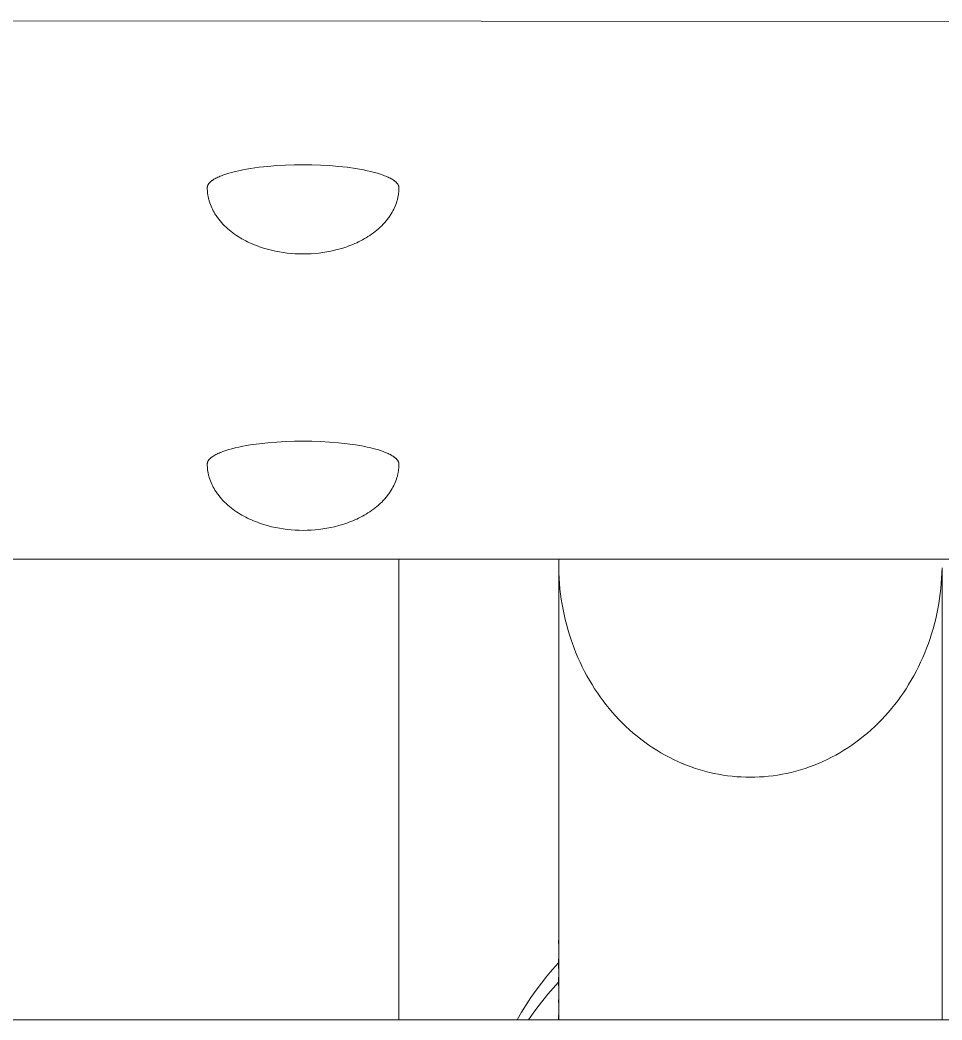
# Model space of a CAD drawing. Header units: millimetres. Extents: x -67 to 4862, y -244 to 3199.
# Drawn here: x 2201 to 2273.2, y 1529.1 to 1607.3 of the extents above; entities that cross this region are included whole.
import ezdxf

# ---------------------------------------------------------------- set-up
doc = ezdxf.new("R2010")
doc.units = ezdxf.units.MM
doc.layers.add('ZANO_R', color=7, linetype='Continuous', lineweight=0)

msp = doc.modelspace()

# ---------------------------------------------------------------- linework, layer by layer
at = {"layer": 'ZANO_R'}
for p, q in [((2463.168, 1607.113), (2108.168, 1607.337)), ((2218.441, 1595.612), (2218.146, 1595.552)), ((2218.747, 1595.669), (2218.441, 1595.612)), ((2219.064, 1595.722), (2218.747, 1595.669)), ((2219.723, 1595.814), (2219.064, 1595.722)), ((2220.407, 1595.889), (2219.723, 1595.814)), ((2221.105, 1595.946), (2220.407, 1595.889)), ((2221.803, 1595.985), (2221.105, 1595.946)), ((2222.494, 1596.008), (2221.803, 1595.985)), ((2223.168, 1596.015), (2222.494, 1596.008)), ((2223.842, 1596.008), (2223.168, 1596.015)), ((2224.533, 1595.985), (2223.842, 1596.008)), ((2225.232, 1595.946), (2224.533, 1595.985)), ((2225.929, 1595.889), (2225.232, 1595.946)), ((2226.613, 1595.814), (2225.929, 1595.889)), ((2227.272, 1595.722), (2226.613, 1595.814)), ((2227.589, 1595.669), (2227.272, 1595.722)), ((2227.895, 1595.612), (2227.589, 1595.669)), ((2228.19, 1595.552), (2227.895, 1595.612)), ((2216.129, 1594.835), (2216.097, 1594.814)), ((2216.195, 1594.877), (2216.129, 1594.835)), ((2216.266, 1594.918), (2216.195, 1594.877)), ((2216.341, 1594.959), (2216.266, 1594.918)), ((2216.421, 1595), (2216.341, 1594.959)), ((2216.506, 1595.041), (2216.421, 1595)), ((2216.595, 1595.081), (2216.506, 1595.041)), ((2216.689, 1595.121), (2216.595, 1595.081)), ((2216.788, 1595.161), (2216.689, 1595.121)), ((2216.891, 1595.199), (2216.788, 1595.161)), ((2217.11, 1595.276), (2216.891, 1595.199)), ((2217.346, 1595.349), (2217.11, 1595.276)), ((2217.598, 1595.42), (2217.346, 1595.349)), ((2217.865, 1595.488), (2217.598, 1595.42)), ((2218.146, 1595.552), (2217.865, 1595.488)), ((2228.471, 1595.488), (2228.19, 1595.552)), ((2228.739, 1595.42), (2228.471, 1595.488)), ((2228.991, 1595.349), (2228.739, 1595.42)), ((2229.227, 1595.276), (2228.991, 1595.349)), ((2229.446, 1595.199), (2229.227, 1595.276)), ((2229.549, 1595.161), (2229.446, 1595.199)), ((2229.647, 1595.121), (2229.549, 1595.161)), ((2229.741, 1595.081), (2229.647, 1595.121)), ((2229.83, 1595.041), (2229.741, 1595.081)), ((2229.915, 1595), (2229.83, 1595.041)), ((2229.995, 1594.959), (2229.915, 1595)), ((2230.071, 1594.918), (2229.995, 1594.959)), ((2230.142, 1594.877), (2230.071, 1594.918)), ((2230.208, 1594.835), (2230.142, 1594.877)), ((2230.239, 1594.814), (2230.208, 1594.835)), ((2215.669, 1594.233), (2215.668, 1594.223)), ((2215.668, 1594.223), (2215.668, 1594.214)), ((2215.669, 1594.146), (2215.668, 1594.214)), ((2215.67, 1594.254), (2215.669, 1594.243)), ((2215.669, 1594.243), (2215.669, 1594.233)), ((2215.671, 1594.078), (2215.669, 1594.146)), ((2215.671, 1594.264), (2215.67, 1594.254)), ((2215.672, 1594.274), (2215.671, 1594.264)), ((2215.674, 1594.011), (2215.671, 1594.078)), ((2215.674, 1594.284), (2215.672, 1594.274)), ((2215.676, 1594.294), (2215.674, 1594.284)), ((2215.678, 1594.304), (2215.676, 1594.294)), ((2215.68, 1594.314), (2215.678, 1594.304)), ((2215.682, 1594.324), (2215.68, 1594.314)), ((2215.685, 1594.334), (2215.682, 1594.324)), ((2215.688, 1594.345), (2215.685, 1594.334)), ((2215.691, 1594.355), (2215.688, 1594.345)), ((2215.695, 1594.365), (2215.691, 1594.355)), ((2215.699, 1594.375), (2215.695, 1594.365)), ((2215.703, 1594.386), (2215.699, 1594.375)), ((2215.707, 1594.396), (2215.703, 1594.386)), ((2215.711, 1594.406), (2215.707, 1594.396)), ((2215.716, 1594.417), (2215.711, 1594.406)), ((2215.721, 1594.427), (2215.716, 1594.417)), ((2215.726, 1594.437), (2215.721, 1594.427)), ((2215.732, 1594.448), (2215.726, 1594.437)), ((2215.738, 1594.458), (2215.732, 1594.448)), ((2215.744, 1594.468), (2215.738, 1594.458)), ((2215.75, 1594.479), (2215.744, 1594.468)), ((2215.757, 1594.489), (2215.75, 1594.479)), ((2215.763, 1594.5), (2215.757, 1594.489)), ((2215.778, 1594.52), (2215.763, 1594.5)), ((2215.793, 1594.541), (2215.778, 1594.52)), ((2215.81, 1594.562), (2215.793, 1594.541)), ((2215.828, 1594.583), (2215.81, 1594.562)), ((2215.847, 1594.604), (2215.828, 1594.583)), ((2215.867, 1594.625), (2215.847, 1594.604)), ((2215.888, 1594.646), (2215.867, 1594.625)), ((2215.91, 1594.667), (2215.888, 1594.646)), ((2215.933, 1594.688), (2215.91, 1594.667)), ((2215.958, 1594.709), (2215.933, 1594.688)), ((2215.983, 1594.73), (2215.958, 1594.709)), ((2216.01, 1594.751), (2215.983, 1594.73)), ((2216.038, 1594.772), (2216.01, 1594.751)), ((2216.067, 1594.793), (2216.038, 1594.772)), ((2216.097, 1594.814), (2216.067, 1594.793)), ((2230.269, 1594.793), (2230.239, 1594.814)), ((2230.298, 1594.772), (2230.269, 1594.793)), ((2230.326, 1594.751), (2230.298, 1594.772)), ((2230.353, 1594.73), (2230.326, 1594.751)), ((2230.379, 1594.709), (2230.353, 1594.73)), ((2230.403, 1594.688), (2230.379, 1594.709)), ((2230.426, 1594.667), (2230.403, 1594.688)), ((2230.449, 1594.646), (2230.426, 1594.667)), ((2230.47, 1594.625), (2230.449, 1594.646)), ((2230.49, 1594.604), (2230.47, 1594.625)), ((2230.509, 1594.583), (2230.49, 1594.604)), ((2230.526, 1594.562), (2230.509, 1594.583)), ((2230.543, 1594.541), (2230.526, 1594.562)), ((2230.559, 1594.52), (2230.543, 1594.541)), ((2230.573, 1594.5), (2230.559, 1594.52)), ((2230.58, 1594.489), (2230.573, 1594.5)), ((2230.586, 1594.479), (2230.58, 1594.489)), ((2230.593, 1594.468), (2230.586, 1594.479)), ((2230.599, 1594.458), (2230.593, 1594.468)), ((2230.605, 1594.448), (2230.599, 1594.458)), ((2230.61, 1594.437), (2230.605, 1594.448)), ((2230.615, 1594.427), (2230.61, 1594.437)), ((2230.62, 1594.417), (2230.615, 1594.427)), ((2230.625, 1594.406), (2230.62, 1594.417)), ((2230.63, 1594.396), (2230.625, 1594.406)), ((2230.634, 1594.386), (2230.63, 1594.396)), ((2230.638, 1594.375), (2230.634, 1594.386)), ((2230.642, 1594.365), (2230.638, 1594.375)), ((2230.645, 1594.355), (2230.642, 1594.365)), ((2230.648, 1594.345), (2230.645, 1594.355)), ((2230.651, 1594.334), (2230.648, 1594.345)), ((2230.654, 1594.324), (2230.651, 1594.334)), ((2230.656, 1594.314), (2230.654, 1594.324)), ((2230.659, 1594.304), (2230.656, 1594.314)), ((2230.661, 1594.294), (2230.659, 1594.304)), ((2230.662, 1594.284), (2230.661, 1594.294)), ((2230.664, 1594.274), (2230.662, 1594.284)), ((2230.666, 1594.078), (2230.662, 1594.011)), ((2230.665, 1594.264), (2230.664, 1594.274)), ((2230.666, 1594.254), (2230.665, 1594.264)), ((2230.667, 1594.243), (2230.666, 1594.254)), ((2230.668, 1594.146), (2230.666, 1594.078)), ((2230.668, 1594.233), (2230.667, 1594.243)), ((2230.668, 1594.223), (2230.668, 1594.233)), ((2230.668, 1594.214), (2230.668, 1594.223)), ((2230.668, 1594.214), (2230.668, 1594.146)), ((2215.678, 1593.944), (2215.674, 1594.011)), ((2215.684, 1593.877), (2215.678, 1593.944)), ((2215.691, 1593.81), (2215.684, 1593.877)), ((2215.699, 1593.744), (2215.691, 1593.81)), ((2215.708, 1593.678), (2215.699, 1593.744)), ((2215.719, 1593.612), (2215.708, 1593.678)), ((2215.731, 1593.546), (2215.719, 1593.612)), ((2215.744, 1593.481), (2215.731, 1593.546)), ((2215.758, 1593.416), (2215.744, 1593.481)), ((2215.773, 1593.351), (2215.758, 1593.416)), ((2215.789, 1593.286), (2215.773, 1593.351)), ((2215.807, 1593.222), (2215.789, 1593.286)), ((2230.547, 1593.286), (2230.529, 1593.222)), ((2230.563, 1593.351), (2230.547, 1593.286)), ((2230.579, 1593.416), (2230.563, 1593.351)), ((2230.593, 1593.481), (2230.579, 1593.416)), ((2230.606, 1593.546), (2230.593, 1593.481)), ((2230.617, 1593.612), (2230.606, 1593.546)), ((2230.628, 1593.678), (2230.617, 1593.612)), ((2230.637, 1593.744), (2230.628, 1593.678)), ((2230.645, 1593.81), (2230.637, 1593.744)), ((2230.652, 1593.877), (2230.645, 1593.81)), ((2230.658, 1593.944), (2230.652, 1593.877)), ((2230.662, 1594.011), (2230.658, 1593.944)), ((2215.826, 1593.158), (2215.807, 1593.222)), ((2215.866, 1593.031), (2215.826, 1593.158)), ((2215.912, 1592.905), (2215.866, 1593.031)), ((2215.961, 1592.781), (2215.912, 1592.905)), ((2216.015, 1592.658), (2215.961, 1592.781)), ((2216.073, 1592.536), (2216.015, 1592.658)), ((2216.135, 1592.416), (2216.073, 1592.536)), ((2230.264, 1592.536), (2230.202, 1592.416)), ((2230.322, 1592.658), (2230.264, 1592.536)), ((2230.375, 1592.781), (2230.322, 1592.658)), ((2230.425, 1592.905), (2230.375, 1592.781)), ((2230.47, 1593.031), (2230.425, 1592.905)), ((2230.511, 1593.158), (2230.47, 1593.031)), ((2230.529, 1593.222), (2230.511, 1593.158)), ((2216.201, 1592.298), (2216.135, 1592.416)), ((2216.271, 1592.181), (2216.201, 1592.298)), ((2216.316, 1592.109), (2216.271, 1592.181)), ((2216.363, 1592.037), (2216.316, 1592.109)), ((2216.411, 1591.967), (2216.363, 1592.037)), ((2216.46, 1591.898), (2216.411, 1591.967)), ((2216.511, 1591.829), (2216.46, 1591.898)), ((2216.563, 1591.761), (2216.511, 1591.829)), ((2216.67, 1591.628), (2216.563, 1591.761)), ((2229.773, 1591.761), (2229.666, 1591.628)), ((2229.825, 1591.829), (2229.773, 1591.761)), ((2229.876, 1591.898), (2229.825, 1591.829)), ((2229.925, 1591.967), (2229.876, 1591.898)), ((2229.973, 1592.037), (2229.925, 1591.967)), ((2230.02, 1592.109), (2229.973, 1592.037)), ((2230.066, 1592.181), (2230.02, 1592.109)), ((2230.136, 1592.298), (2230.066, 1592.181)), ((2230.202, 1592.416), (2230.136, 1592.298)), ((2216.782, 1591.499), (2216.67, 1591.628)), ((2216.898, 1591.373), (2216.782, 1591.499)), ((2217.018, 1591.251), (2216.898, 1591.373)), ((2217.142, 1591.132), (2217.018, 1591.251)), ((2217.269, 1591.016), (2217.142, 1591.132)), ((2217.4, 1590.905), (2217.269, 1591.016)), ((2229.067, 1591.016), (2228.936, 1590.905)), ((2229.195, 1591.132), (2229.067, 1591.016)), ((2229.319, 1591.251), (2229.195, 1591.132)), ((2229.439, 1591.373), (2229.319, 1591.251)), ((2229.555, 1591.499), (2229.439, 1591.373)), ((2229.666, 1591.628), (2229.555, 1591.499)), ((2217.534, 1590.796), (2217.4, 1590.905)), ((2217.671, 1590.692), (2217.534, 1590.796)), ((2217.811, 1590.591), (2217.671, 1590.692)), ((2217.953, 1590.493), (2217.811, 1590.591)), ((2218.097, 1590.399), (2217.953, 1590.493)), ((2218.244, 1590.309), (2218.097, 1590.399)), ((2218.386, 1590.225), (2218.244, 1590.309)), ((2218.531, 1590.145), (2218.386, 1590.225)), ((2218.677, 1590.067), (2218.531, 1590.145)), ((2227.806, 1590.145), (2227.659, 1590.067)), ((2227.95, 1590.225), (2227.806, 1590.145)), ((2228.093, 1590.309), (2227.95, 1590.225)), ((2228.239, 1590.399), (2228.093, 1590.309)), ((2228.383, 1590.493), (2228.239, 1590.399)), ((2228.526, 1590.591), (2228.383, 1590.493)), ((2228.665, 1590.692), (2228.526, 1590.591)), ((2228.802, 1590.796), (2228.665, 1590.692)), ((2228.936, 1590.905), (2228.802, 1590.796)), ((2218.825, 1589.993), (2218.677, 1590.067)), ((2218.975, 1589.921), (2218.825, 1589.993)), ((2219.127, 1589.852), (2218.975, 1589.921)), ((2219.279, 1589.787), (2219.127, 1589.852)), ((2219.434, 1589.724), (2219.279, 1589.787)), ((2219.589, 1589.664), (2219.434, 1589.724)), ((2219.746, 1589.607), (2219.589, 1589.664)), ((2219.903, 1589.553), (2219.746, 1589.607)), ((2220.062, 1589.501), (2219.903, 1589.553)), ((2220.381, 1589.407), (2220.062, 1589.501)), ((2220.703, 1589.324), (2220.381, 1589.407)), ((2225.955, 1589.407), (2225.633, 1589.324)), ((2226.274, 1589.501), (2225.955, 1589.407)), ((2226.433, 1589.553), (2226.274, 1589.501)), ((2226.591, 1589.607), (2226.433, 1589.553)), ((2226.747, 1589.664), (2226.591, 1589.607)), ((2226.903, 1589.724), (2226.747, 1589.664)), ((2227.057, 1589.787), (2226.903, 1589.724)), ((2227.21, 1589.852), (2227.057, 1589.787)), ((2227.361, 1589.921), (2227.21, 1589.852)), ((2227.511, 1589.993), (2227.361, 1589.921)), ((2227.659, 1590.067), (2227.511, 1589.993)), ((2221.006, 1589.257), (2220.703, 1589.324)), ((2221.311, 1589.198), (2221.006, 1589.257)), ((2221.619, 1589.148), (2221.311, 1589.198)), ((2221.927, 1589.108), (2221.619, 1589.148)), ((2222.237, 1589.076), (2221.927, 1589.108)), ((2222.547, 1589.054), (2222.237, 1589.076)), ((2222.858, 1589.04), (2222.547, 1589.054)), ((2223.168, 1589.036), (2222.858, 1589.04)), ((2223.479, 1589.04), (2223.168, 1589.036)), ((2223.789, 1589.054), (2223.479, 1589.04)), ((2224.1, 1589.076), (2223.789, 1589.054)), ((2224.409, 1589.108), (2224.1, 1589.076)), ((2224.718, 1589.148), (2224.409, 1589.108)), ((2225.025, 1589.198), (2224.718, 1589.148)), ((2225.33, 1589.257), (2225.025, 1589.198)), ((2225.633, 1589.324), (2225.33, 1589.257)), ((2217.346, 1573.733), (2217.11, 1573.66)), ((2217.598, 1573.804), (2217.346, 1573.733)), ((2217.865, 1573.872), (2217.598, 1573.804)), ((2218.146, 1573.936), (2217.865, 1573.872)), ((2218.441, 1573.997), (2218.146, 1573.936)), ((2218.747, 1574.053), (2218.441, 1573.997)), ((2219.064, 1574.106), (2218.747, 1574.053)), ((2219.723, 1574.198), (2219.064, 1574.106)), ((2220.407, 1574.273), (2219.723, 1574.198)), ((2221.105, 1574.33), (2220.407, 1574.273)), ((2221.803, 1574.369), (2221.105, 1574.33)), ((2222.494, 1574.392), (2221.803, 1574.369)), ((2223.168, 1574.4), (2222.494, 1574.392)), ((2223.842, 1574.392), (2223.168, 1574.4)), ((2224.533, 1574.369), (2223.842, 1574.392)), ((2225.232, 1574.33), (2224.533, 1574.369)), ((2225.929, 1574.273), (2225.232, 1574.33)), ((2226.613, 1574.198), (2225.929, 1574.273)), ((2227.272, 1574.106), (2226.613, 1574.198)), ((2227.589, 1574.053), (2227.272, 1574.106)), ((2227.895, 1573.997), (2227.589, 1574.053)), ((2228.19, 1573.936), (2227.895, 1573.997)), ((2228.471, 1573.872), (2228.19, 1573.936)), ((2228.739, 1573.804), (2228.471, 1573.872)), ((2228.991, 1573.733), (2228.739, 1573.804)), ((2229.227, 1573.66), (2228.991, 1573.733)), ((2215.793, 1572.926), (2215.778, 1572.905)), ((2215.81, 1572.947), (2215.793, 1572.926)), ((2215.828, 1572.968), (2215.81, 1572.947)), ((2215.847, 1572.989), (2215.828, 1572.968)), ((2215.867, 1573.01), (2215.847, 1572.989)), ((2215.888, 1573.031), (2215.867, 1573.01)), ((2215.91, 1573.052), (2215.888, 1573.031)), ((2215.933, 1573.073), (2215.91, 1573.052)), ((2215.958, 1573.094), (2215.933, 1573.073)), ((2215.983, 1573.115), (2215.958, 1573.094)), ((2216.01, 1573.136), (2215.983, 1573.115)), ((2216.038, 1573.157), (2216.01, 1573.136)), ((2216.067, 1573.178), (2216.038, 1573.157)), ((2216.097, 1573.198), (2216.067, 1573.178)), ((2216.129, 1573.219), (2216.097, 1573.198)), ((2216.195, 1573.261), (2216.129, 1573.219)), ((2216.266, 1573.302), (2216.195, 1573.261)), ((2216.341, 1573.344), (2216.266, 1573.302)), ((2216.421, 1573.385), (2216.341, 1573.344)), ((2216.506, 1573.425), (2216.421, 1573.385)), ((2216.595, 1573.466), (2216.506, 1573.425)), ((2216.689, 1573.505), (2216.595, 1573.466)), ((2216.788, 1573.545), (2216.689, 1573.505)), ((2216.891, 1573.584), (2216.788, 1573.545)), ((2217.11, 1573.66), (2216.891, 1573.584)), ((2229.446, 1573.584), (2229.227, 1573.66)), ((2229.549, 1573.545), (2229.446, 1573.584)), ((2229.647, 1573.505), (2229.549, 1573.545)), ((2229.741, 1573.466), (2229.647, 1573.505)), ((2229.83, 1573.425), (2229.741, 1573.466)), ((2229.915, 1573.385), (2229.83, 1573.425)), ((2229.995, 1573.344), (2229.915, 1573.385)), ((2230.071, 1573.302), (2229.995, 1573.344)), ((2230.142, 1573.261), (2230.071, 1573.302)), ((2230.208, 1573.219), (2230.142, 1573.261)), ((2230.239, 1573.198), (2230.208, 1573.219)), ((2230.269, 1573.178), (2230.239, 1573.198)), ((2230.298, 1573.157), (2230.269, 1573.178)), ((2230.326, 1573.136), (2230.298, 1573.157)), ((2230.353, 1573.115), (2230.326, 1573.136)), ((2230.379, 1573.094), (2230.353, 1573.115)), ((2230.403, 1573.073), (2230.379, 1573.094)), ((2230.426, 1573.052), (2230.403, 1573.073)), ((2230.449, 1573.031), (2230.426, 1573.052)), ((2230.47, 1573.01), (2230.449, 1573.031)), ((2230.49, 1572.989), (2230.47, 1573.01)), ((2230.509, 1572.968), (2230.49, 1572.989)), ((2230.526, 1572.947), (2230.509, 1572.968)), ((2230.543, 1572.926), (2230.526, 1572.947)), ((2230.559, 1572.905), (2230.543, 1572.926)), ((2215.669, 1572.618), (2215.668, 1572.608)), ((2215.668, 1572.608), (2215.668, 1572.598)), ((2215.669, 1572.53), (2215.668, 1572.598)), ((2215.67, 1572.638), (2215.669, 1572.628)), ((2215.669, 1572.628), (2215.669, 1572.618)), ((2215.671, 1572.463), (2215.669, 1572.53)), ((2215.671, 1572.648), (2215.67, 1572.638)), ((2215.672, 1572.658), (2215.671, 1572.648)), ((2215.674, 1572.395), (2215.671, 1572.463)), ((2215.674, 1572.668), (2215.672, 1572.658)), ((2215.676, 1572.678), (2215.674, 1572.668)), ((2215.678, 1572.328), (2215.674, 1572.395)), ((2215.678, 1572.688), (2215.676, 1572.678)), ((2215.68, 1572.698), (2215.678, 1572.688)), ((2215.684, 1572.261), (2215.678, 1572.328)), ((2215.682, 1572.709), (2215.68, 1572.698)), ((2215.685, 1572.719), (2215.682, 1572.709)), ((2215.691, 1572.195), (2215.684, 1572.261)), ((2215.688, 1572.729), (2215.685, 1572.719)), ((2215.691, 1572.739), (2215.688, 1572.729)), ((2215.695, 1572.749), (2215.691, 1572.739)), ((2215.699, 1572.128), (2215.691, 1572.195)), ((2215.699, 1572.76), (2215.695, 1572.749)), ((2215.703, 1572.77), (2215.699, 1572.76)), ((2215.707, 1572.78), (2215.703, 1572.77)), ((2215.711, 1572.791), (2215.707, 1572.78)), ((2215.716, 1572.801), (2215.711, 1572.791)), ((2215.721, 1572.811), (2215.716, 1572.801)), ((2215.726, 1572.822), (2215.721, 1572.811)), ((2215.732, 1572.832), (2215.726, 1572.822)), ((2215.738, 1572.842), (2215.732, 1572.832)), ((2215.744, 1572.853), (2215.738, 1572.842)), ((2215.75, 1572.863), (2215.744, 1572.853)), ((2215.757, 1572.873), (2215.75, 1572.863)), ((2215.763, 1572.884), (2215.757, 1572.873)), ((2215.778, 1572.905), (2215.763, 1572.884)), ((2230.573, 1572.884), (2230.559, 1572.905)), ((2230.58, 1572.873), (2230.573, 1572.884)), ((2230.586, 1572.863), (2230.58, 1572.873)), ((2230.593, 1572.853), (2230.586, 1572.863)), ((2230.599, 1572.842), (2230.593, 1572.853)), ((2230.605, 1572.832), (2230.599, 1572.842)), ((2230.61, 1572.822), (2230.605, 1572.832)), ((2230.615, 1572.811), (2230.61, 1572.822)), ((2230.62, 1572.801), (2230.615, 1572.811)), ((2230.625, 1572.791), (2230.62, 1572.801)), ((2230.63, 1572.78), (2230.625, 1572.791)), ((2230.634, 1572.77), (2230.63, 1572.78)), ((2230.638, 1572.76), (2230.634, 1572.77)), ((2230.645, 1572.195), (2230.637, 1572.128)), ((2230.642, 1572.749), (2230.638, 1572.76)), ((2230.645, 1572.739), (2230.642, 1572.749)), ((2230.648, 1572.729), (2230.645, 1572.739)), ((2230.652, 1572.261), (2230.645, 1572.195)), ((2230.651, 1572.719), (2230.648, 1572.729)), ((2230.654, 1572.709), (2230.651, 1572.719)), ((2230.658, 1572.328), (2230.652, 1572.261)), ((2230.656, 1572.698), (2230.654, 1572.709)), ((2230.659, 1572.688), (2230.656, 1572.698)), ((2230.662, 1572.395), (2230.658, 1572.328)), ((2230.661, 1572.678), (2230.659, 1572.688)), ((2230.662, 1572.668), (2230.661, 1572.678)), ((2230.664, 1572.658), (2230.662, 1572.668)), ((2230.666, 1572.463), (2230.662, 1572.395)), ((2230.665, 1572.648), (2230.664, 1572.658)), ((2230.666, 1572.638), (2230.665, 1572.648)), ((2230.667, 1572.628), (2230.666, 1572.638)), ((2230.668, 1572.53), (2230.666, 1572.463)), ((2230.668, 1572.618), (2230.667, 1572.628)), ((2230.668, 1572.608), (2230.668, 1572.618)), ((2230.668, 1572.598), (2230.668, 1572.608)), ((2230.668, 1572.598), (2230.668, 1572.53)), ((2215.708, 1572.062), (2215.699, 1572.128)), ((2215.719, 1571.996), (2215.708, 1572.062)), ((2215.731, 1571.931), (2215.719, 1571.996)), ((2215.744, 1571.865), (2215.731, 1571.931)), ((2215.758, 1571.8), (2215.744, 1571.865)), ((2215.773, 1571.735), (2215.758, 1571.8)), ((2215.789, 1571.671), (2215.773, 1571.735)), ((2215.807, 1571.606), (2215.789, 1571.671)), ((2215.826, 1571.542), (2215.807, 1571.606)), ((2215.866, 1571.415), (2215.826, 1571.542)), ((2215.912, 1571.29), (2215.866, 1571.415)), ((2230.47, 1571.415), (2230.425, 1571.29)), ((2230.511, 1571.542), (2230.47, 1571.415)), ((2230.529, 1571.606), (2230.511, 1571.542)), ((2230.547, 1571.671), (2230.529, 1571.606)), ((2230.563, 1571.735), (2230.547, 1571.671)), ((2230.579, 1571.8), (2230.563, 1571.735)), ((2230.593, 1571.865), (2230.579, 1571.8)), ((2230.606, 1571.931), (2230.593, 1571.865)), ((2230.617, 1571.996), (2230.606, 1571.931)), ((2230.628, 1572.062), (2230.617, 1571.996)), ((2230.637, 1572.128), (2230.628, 1572.062)), ((2215.961, 1571.165), (2215.912, 1571.29)), ((2216.015, 1571.042), (2215.961, 1571.165)), ((2216.073, 1570.921), (2216.015, 1571.042)), ((2216.135, 1570.801), (2216.073, 1570.921)), ((2216.201, 1570.682), (2216.135, 1570.801)), ((2216.271, 1570.565), (2216.201, 1570.682)), ((2230.136, 1570.682), (2230.066, 1570.565)), ((2230.202, 1570.801), (2230.136, 1570.682)), ((2230.264, 1570.921), (2230.202, 1570.801)), ((2230.322, 1571.042), (2230.264, 1570.921)), ((2230.375, 1571.165), (2230.322, 1571.042)), ((2230.425, 1571.29), (2230.375, 1571.165)), ((2216.316, 1570.493), (2216.271, 1570.565)), ((2216.363, 1570.422), (2216.316, 1570.493)), ((2216.411, 1570.351), (2216.363, 1570.422)), ((2216.46, 1570.282), (2216.411, 1570.351)), ((2216.511, 1570.213), (2216.46, 1570.282)), ((2216.563, 1570.145), (2216.511, 1570.213)), ((2216.67, 1570.013), (2216.563, 1570.145)), ((2216.782, 1569.883), (2216.67, 1570.013)), ((2216.898, 1569.757), (2216.782, 1569.883)), ((2229.555, 1569.883), (2229.439, 1569.757)), ((2229.666, 1570.013), (2229.555, 1569.883)), ((2229.773, 1570.145), (2229.666, 1570.013)), ((2229.825, 1570.213), (2229.773, 1570.145)), ((2229.876, 1570.282), (2229.825, 1570.213)), ((2229.925, 1570.351), (2229.876, 1570.282)), ((2229.973, 1570.422), (2229.925, 1570.351)), ((2230.02, 1570.493), (2229.973, 1570.422)), ((2230.066, 1570.565), (2230.02, 1570.493)), ((2217.018, 1569.635), (2216.898, 1569.757)), ((2217.142, 1569.516), (2217.018, 1569.635)), ((2217.269, 1569.401), (2217.142, 1569.516)), ((2217.4, 1569.289), (2217.269, 1569.401)), ((2217.534, 1569.181), (2217.4, 1569.289)), ((2217.671, 1569.076), (2217.534, 1569.181)), ((2217.811, 1568.975), (2217.671, 1569.076)), ((2228.665, 1569.076), (2228.526, 1568.975)), ((2228.802, 1569.181), (2228.665, 1569.076)), ((2228.936, 1569.289), (2228.802, 1569.181)), ((2229.067, 1569.401), (2228.936, 1569.289)), ((2229.195, 1569.516), (2229.067, 1569.401)), ((2229.319, 1569.635), (2229.195, 1569.516)), ((2229.439, 1569.757), (2229.319, 1569.635)), ((2217.953, 1568.877), (2217.811, 1568.975)), ((2218.097, 1568.783), (2217.953, 1568.877)), ((2218.244, 1568.693), (2218.097, 1568.783)), ((2218.386, 1568.609), (2218.244, 1568.693)), ((2218.531, 1568.529), (2218.386, 1568.609)), ((2218.677, 1568.451), (2218.531, 1568.529)), ((2218.825, 1568.377), (2218.677, 1568.451)), ((2218.975, 1568.305), (2218.825, 1568.377)), ((2219.127, 1568.237), (2218.975, 1568.305)), ((2219.279, 1568.171), (2219.127, 1568.237)), ((2227.21, 1568.237), (2227.057, 1568.171)), ((2227.361, 1568.305), (2227.21, 1568.237)), ((2227.511, 1568.377), (2227.361, 1568.305)), ((2227.659, 1568.451), (2227.511, 1568.377)), ((2227.806, 1568.529), (2227.659, 1568.451)), ((2227.95, 1568.609), (2227.806, 1568.529)), ((2228.093, 1568.693), (2227.95, 1568.609)), ((2228.239, 1568.783), (2228.093, 1568.693)), ((2228.383, 1568.877), (2228.239, 1568.783)), ((2228.526, 1568.975), (2228.383, 1568.877)), ((2219.434, 1568.108), (2219.279, 1568.171)), ((2219.589, 1568.048), (2219.434, 1568.108)), ((2219.746, 1567.991), (2219.589, 1568.048)), ((2219.903, 1567.937), (2219.746, 1567.991)), ((2220.062, 1567.886), (2219.903, 1567.937)), ((2220.381, 1567.791), (2220.062, 1567.886)), ((2220.703, 1567.708), (2220.381, 1567.791)), ((2221.006, 1567.641), (2220.703, 1567.708)), ((2221.311, 1567.582), (2221.006, 1567.641)), ((2221.619, 1567.533), (2221.311, 1567.582)), ((2221.927, 1567.492), (2221.619, 1567.533)), ((2222.237, 1567.46), (2221.927, 1567.492)), ((2222.547, 1567.438), (2222.237, 1567.46)), ((2224.1, 1567.46), (2223.789, 1567.438)), ((2224.409, 1567.492), (2224.1, 1567.46)), ((2224.718, 1567.533), (2224.409, 1567.492)), ((2225.025, 1567.582), (2224.718, 1567.533)), ((2225.33, 1567.641), (2225.025, 1567.582)), ((2225.633, 1567.708), (2225.33, 1567.641)), ((2225.955, 1567.791), (2225.633, 1567.708)), ((2226.274, 1567.886), (2225.955, 1567.791)), ((2226.433, 1567.937), (2226.274, 1567.886)), ((2226.591, 1567.991), (2226.433, 1567.937)), ((2226.747, 1568.048), (2226.591, 1567.991)), ((2226.903, 1568.108), (2226.747, 1568.048)), ((2227.057, 1568.171), (2226.903, 1568.108)), ((2222.858, 1567.425), (2222.547, 1567.438)), ((2223.168, 1567.421), (2222.858, 1567.425)), ((2223.479, 1567.425), (2223.168, 1567.421)), ((2223.789, 1567.438), (2223.479, 1567.425)), ((2453.168, 1565.175), (2108.168, 1565.175)), ((2230.668, 1529.122), (2230.668, 1565.175)), ((2243.168, 1560.977), (2243.168, 1565.175)), ((2243.17, 1529.122), (2243.17, 1564.491)), ((2243.17, 1564.491), (2243.18, 1564.08)), ((2273.157, 1564.089), (2273.167, 1564.491)), ((2273.167, 1529.122), (2273.167, 1564.491)), ((2243.18, 1564.08), (2243.199, 1563.669)), ((2243.199, 1563.669), (2243.228, 1563.259)), ((2273.111, 1563.285), (2273.138, 1563.687)), ((2273.138, 1563.687), (2273.157, 1564.089)), ((2243.228, 1563.259), (2243.266, 1562.85)), ((2243.266, 1562.85), (2243.312, 1562.441)), ((2273.029, 1562.484), (2273.074, 1562.884)), ((2273.074, 1562.884), (2273.111, 1563.285)), ((2243.312, 1562.441), (2243.368, 1562.034)), ((2243.368, 1562.034), (2243.433, 1561.628)), ((2272.913, 1561.687), (2272.976, 1562.085)), ((2272.976, 1562.085), (2273.029, 1562.484)), ((2243.433, 1561.628), (2243.507, 1561.223)), ((2243.507, 1561.223), (2243.587, 1560.837)), ((2272.762, 1560.896), (2272.842, 1561.291)), ((2272.842, 1561.291), (2272.913, 1561.687)), ((2243.168, 1559.819), (2243.168, 1560.591)), ((2243.587, 1560.837), (2243.674, 1560.453)), ((2243.674, 1560.453), (2243.771, 1560.071)), ((2272.577, 1560.113), (2272.674, 1560.503)), ((2272.674, 1560.503), (2272.762, 1560.896)), ((2243.17, 1559.819), (2243.17, 1559.855)), ((2243.771, 1560.071), (2243.875, 1559.691)), ((2243.875, 1559.691), (2243.988, 1559.313)), ((2272.356, 1559.338), (2272.471, 1559.724)), ((2272.471, 1559.724), (2272.577, 1560.113)), ((2243.168, 1559.048), (2243.168, 1559.433)), ((2243.988, 1559.313), (2244.109, 1558.938)), ((2244.109, 1558.938), (2244.238, 1558.566)), ((2272.102, 1558.574), (2272.233, 1558.955)), ((2272.233, 1558.955), (2272.356, 1559.338)), ((2243.168, 1557.904), (2243.168, 1558.284)), ((2244.238, 1558.566), (2244.375, 1558.197)), ((2244.375, 1558.197), (2244.522, 1557.828)), ((2271.814, 1557.829), (2271.961, 1558.197)), ((2271.961, 1558.197), (2272.102, 1558.574)), ((2244.522, 1557.828), (2244.677, 1557.463)), ((2244.677, 1557.463), (2244.84, 1557.101)), ((2271.496, 1557.102), (2271.659, 1557.463)), ((2271.659, 1557.463), (2271.814, 1557.829)), ((2243.168, 1556.775), (2243.168, 1557.15)), ((2244.84, 1557.101), (2245.012, 1556.744)), ((2245.012, 1556.744), (2245.192, 1556.39)), ((2271.145, 1556.39), (2271.325, 1556.744)), ((2271.325, 1556.744), (2271.496, 1557.102)), ((2243.168, 1555.661), (2243.168, 1556.402)), ((2245.192, 1556.39), (2245.379, 1556.041)), ((2245.379, 1556.041), (2245.575, 1555.696)), ((2270.761, 1555.696), (2270.957, 1556.041)), ((2270.957, 1556.041), (2271.145, 1556.39)), ((2245.575, 1555.696), (2245.779, 1555.355)), ((2245.779, 1555.355), (2245.983, 1555.033)), ((2245.983, 1555.033), (2246.194, 1554.715)), ((2270.142, 1554.715), (2270.354, 1555.033)), ((2270.354, 1555.033), (2270.557, 1555.356)), ((2270.557, 1555.356), (2270.761, 1555.696)), ((2243.168, 1554.562), (2243.168, 1554.927)), ((2243.168, 1553.838), (2243.168, 1554.199)), ((2246.194, 1554.715), (2246.412, 1554.402)), ((2246.412, 1554.402), (2246.638, 1554.094)), ((2269.699, 1554.094), (2269.924, 1554.402)), ((2269.924, 1554.402), (2270.142, 1554.715)), ((2243.168, 1553.121), (2243.168, 1553.478)), ((2243.17, 1553.414), (2243.17, 1553.478)), ((2246.638, 1554.094), (2246.871, 1553.791)), ((2246.871, 1553.791), (2247.11, 1553.494)), ((2247.11, 1553.494), (2247.357, 1553.203)), ((2268.98, 1553.203), (2269.226, 1553.495)), ((2269.226, 1553.495), (2269.466, 1553.792)), ((2269.466, 1553.792), (2269.699, 1554.094)), ((2247.357, 1553.203), (2247.611, 1552.918)), ((2247.611, 1552.918), (2247.876, 1552.634)), ((2247.876, 1552.634), (2248.148, 1552.356)), ((2268.188, 1552.357), (2268.461, 1552.634)), ((2268.461, 1552.634), (2268.726, 1552.918)), ((2268.726, 1552.918), (2268.98, 1553.203)), ((2243.168, 1551.706), (2243.168, 1552.41)), ((2248.148, 1552.356), (2248.427, 1552.086)), ((2248.427, 1552.086), (2248.713, 1551.822)), ((2248.713, 1551.822), (2249.006, 1551.566)), ((2267.331, 1551.566), (2267.623, 1551.822)), ((2267.623, 1551.822), (2267.909, 1552.086)), ((2267.909, 1552.086), (2268.188, 1552.357)), ((2243.168, 1551.009), (2243.168, 1551.357)), ((2249.006, 1551.566), (2249.304, 1551.317)), ((2249.304, 1551.317), (2249.609, 1551.076)), ((2249.609, 1551.076), (2249.921, 1550.843)), ((2266.416, 1550.843), (2266.727, 1551.076)), ((2266.727, 1551.076), (2267.032, 1551.317)), ((2267.032, 1551.317), (2267.331, 1551.566)), ((2243.168, 1550.319), (2243.168, 1550.663)), ((2249.921, 1550.843), (2250.224, 1550.628)), ((2250.224, 1550.628), (2250.533, 1550.42)), ((2250.533, 1550.42), (2250.848, 1550.22)), ((2265.489, 1550.22), (2265.803, 1550.42)), ((2265.803, 1550.42), (2266.112, 1550.628)), ((2266.112, 1550.628), (2266.416, 1550.843)), ((2243.168, 1549.298), (2243.168, 1549.977)), ((2243.17, 1549.298), (2243.17, 1549.543)), ((2250.848, 1550.22), (2251.167, 1550.028)), ((2251.167, 1550.028), (2251.491, 1549.844)), ((2251.491, 1549.844), (2251.819, 1549.669)), ((2251.819, 1549.669), (2252.152, 1549.502)), ((2252.152, 1549.502), (2252.489, 1549.345)), ((2263.847, 1549.345), (2264.184, 1549.503)), ((2264.184, 1549.503), (2264.517, 1549.669)), ((2264.517, 1549.669), (2264.846, 1549.844)), ((2264.846, 1549.844), (2265.17, 1550.028)), ((2265.17, 1550.028), (2265.489, 1550.22)), ((2252.489, 1549.345), (2252.833, 1549.194)), ((2252.833, 1549.194), (2253.181, 1549.053)), ((2253.181, 1549.053), (2253.533, 1548.922)), ((2253.533, 1548.922), (2253.887, 1548.8)), ((2253.887, 1548.8), (2254.245, 1548.687)), ((2254.245, 1548.687), (2254.606, 1548.584)), ((2261.73, 1548.584), (2262.091, 1548.687)), ((2262.091, 1548.687), (2262.449, 1548.8)), ((2262.449, 1548.8), (2262.804, 1548.922)), ((2262.804, 1548.922), (2263.155, 1549.053)), ((2263.155, 1549.053), (2263.503, 1549.194)), ((2263.503, 1549.194), (2263.847, 1549.345)), ((2243.168, 1547.623), (2243.168, 1548.289)), ((2243.17, 1547.955), (2243.17, 1547.982)), ((2254.606, 1548.584), (2254.97, 1548.491)), ((2254.97, 1548.491), (2255.336, 1548.408)), ((2255.336, 1548.408), (2255.686, 1548.338)), ((2255.686, 1548.338), (2256.037, 1548.278)), ((2256.037, 1548.278), (2256.39, 1548.227)), ((2256.39, 1548.227), (2256.744, 1548.185)), ((2256.744, 1548.185), (2257.099, 1548.152)), ((2257.099, 1548.152), (2257.455, 1548.129)), ((2257.455, 1548.129), (2257.812, 1548.114)), ((2257.812, 1548.114), (2258.168, 1548.11)), ((2258.168, 1548.11), (2258.525, 1548.114)), ((2258.525, 1548.114), (2258.881, 1548.129)), ((2258.881, 1548.129), (2259.237, 1548.152)), ((2259.237, 1548.152), (2259.592, 1548.185)), ((2259.592, 1548.185), (2259.946, 1548.227)), ((2259.946, 1548.227), (2260.299, 1548.278)), ((2260.299, 1548.278), (2260.651, 1548.338)), ((2260.651, 1548.338), (2261.001, 1548.408)), ((2261.001, 1548.408), (2261.367, 1548.491)), ((2261.367, 1548.491), (2261.73, 1548.584)), ((2243.168, 1545.99), (2243.168, 1546.638)), ((2243.17, 1546.313), (2243.17, 1546.417)), ((2243.17, 1546.41), (2243.17, 1543.273)), ((2243.17, 1545.99), (2243.17, 1545.668)), ((2273.167, 1545.964), (2273.167, 1544.715)), ((2243.168, 1544.402), (2243.168, 1545.031)), ((2243.17, 1544.715), (2243.17, 1544.848)), ((2243.17, 1544.402), (2243.17, 1544.089)), ((2243.168, 1542.859), (2243.168, 1543.471)), ((2243.17, 1543.164), (2243.17, 1543.273)), ((2243.17, 1543.268), (2243.17, 1540.111)), ((2273.167, 1543.647), (2273.167, 1543.164)), ((2243.17, 1542.859), (2243.17, 1542.556)), ((2243.168, 1541.364), (2243.168, 1541.956)), ((2243.17, 1541.659), (2243.17, 1541.694)), ((2273.167, 1541.956), (2273.167, 1541.659)), ((2243.17, 1541.07), (2243.17, 1540.778)), ((2243.168, 1539.915), (2243.168, 1540.201)), ((2273.167, 1540.201), (2273.167, 1540.118)), ((2243.17, 1539.997), (2243.17, 1536.932)), ((2243.17, 1539.631), (2243.17, 1539.349)), ((2243.168, 1538.239), (2243.168, 1538.79)), ((2243.17, 1538.513), (2243.17, 1538.524)), ((2273.167, 1538.79), (2273.167, 1538.513)), ((2243.17, 1537.966), (2243.17, 1537.696)), ((2243.168, 1536.632), (2243.168, 1537.16)), ((2273.167, 1537.16), (2273.167, 1536.939)), ((2243.17, 1536.894), (2243.17, 1535.337)), ((2243.17, 1536.371), (2243.17, 1536.112)), ((2243.167, 1535.095), (2243.167, 1535.346)), ((2243.17, 1535.095), (2243.17, 1535.337)), ((2243.17, 1535.33), (2243.17, 1533.775)), ((2243.17, 1534.846), (2243.17, 1534.598)), ((2273.167, 1535.346), (2273.167, 1535.343)), ((2243.167, 1533.155), (2243.167, 1533.868)), ((2242.247, 1532.55), (2242.698, 1533.073)), ((2242.698, 1533.073), (2243.167, 1533.581)), ((2243.17, 1533.583), (2243.17, 1532.209)), ((2243.17, 1533.155), (2243.17, 1532.921)), ((2241.813, 1532.012), (2242.247, 1532.55)), ((2243.167, 1531.783), (2243.167, 1532.46)), ((2241.397, 1531.46), (2241.813, 1532.012)), ((2242.325, 1531.143), (2242.739, 1531.619)), ((2242.739, 1531.619), (2243.167, 1532.081)), ((2243.17, 1532.083), (2243.17, 1530.639)), ((2243.17, 1531.562), (2243.17, 1531.342)), ((2240.621, 1530.315), (2240.999, 1530.894)), ((2240.999, 1530.894), (2241.397, 1531.46)), ((2241.925, 1530.655), (2242.325, 1531.143)), ((2243.167, 1530.486), (2243.167, 1530.696)), ((2240.262, 1529.724), (2240.621, 1530.315)), ((2241.171, 1529.644), (2241.541, 1530.155)), ((2241.541, 1530.155), (2241.925, 1530.655)), ((2243.17, 1530.486), (2243.17, 1530.526)), ((2243.17, 1530.519), (2243.17, 1529.122)), ((2243.17, 1530.071), (2243.17, 1529.867)), ((2273.167, 1530.532), (2273.167, 1530.486)), ((1263.528, 1529.122), (2453.168, 1529.122)), ((2108.168, 1529.122), (2453.168, 1529.122)), ((2239.923, 1529.122), (2240.262, 1529.724)), ((2240.818, 1529.122), (2241.171, 1529.644)), ((2243.167, 1529.122), (2243.167, 1529.465)), ((2243.17, 1529.665), (2243.17, 1529.122))]:
    msp.add_line(p, q, dxfattribs=at)

doc.saveas('drawing.dxf')
